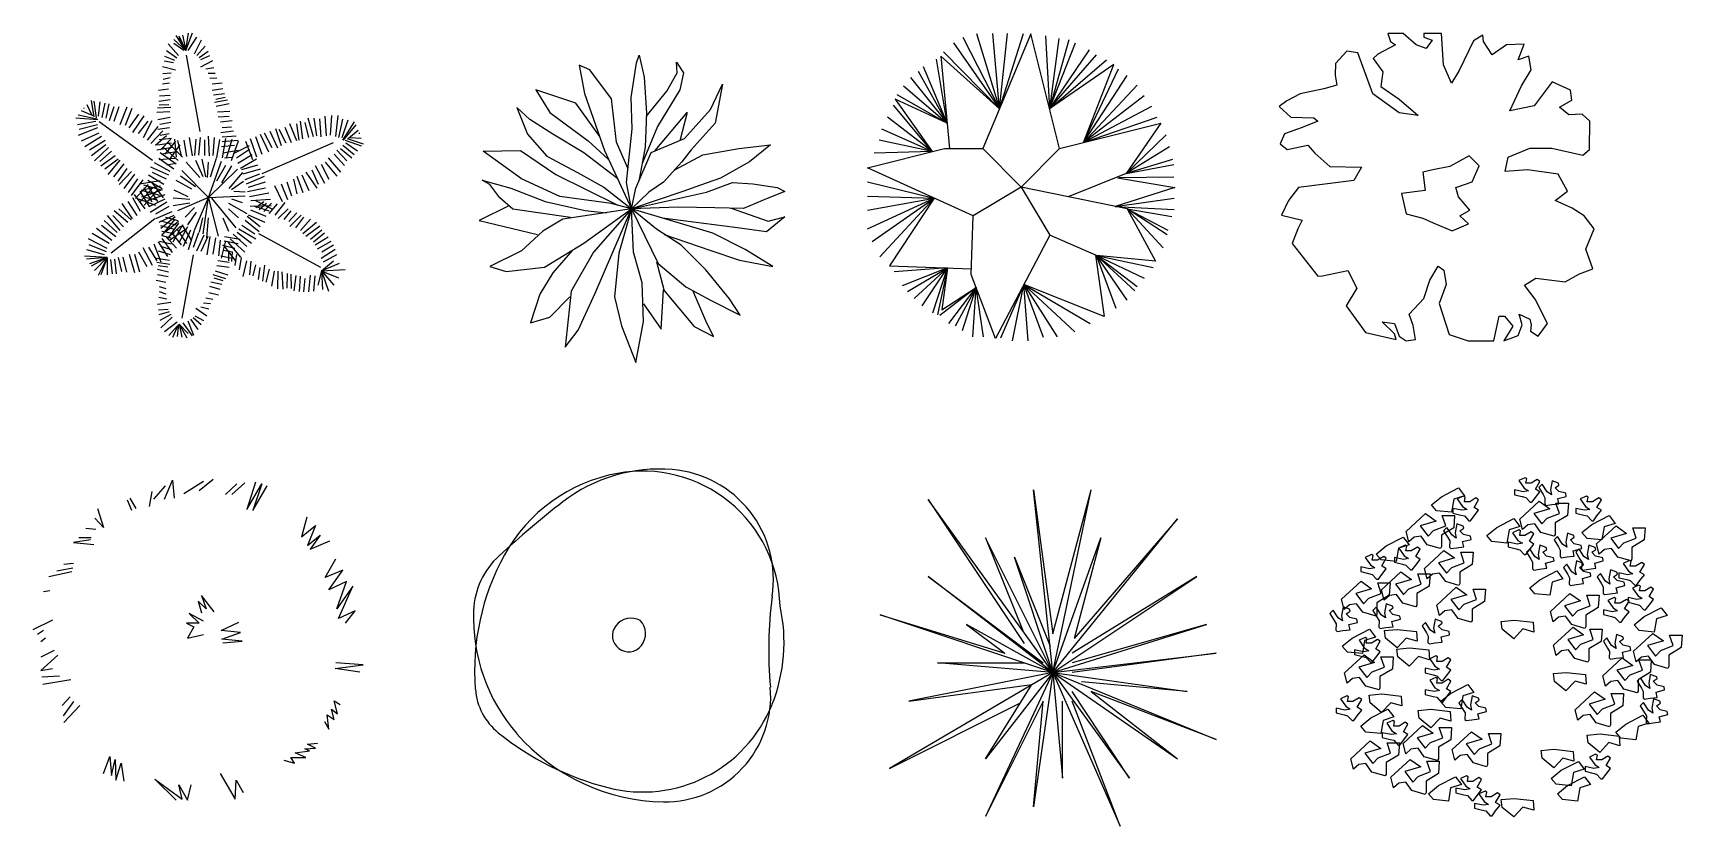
# Model space of a CAD drawing. Header units: metres. Extents: x -282 to 3977, y 160 to 949.
# Drawn here: x 1470.6 to 1535, y 176.6 to 207.6 of the extents above; entities that cross this region are included whole.
import ezdxf

# ---------------------------------------------------------------- set-up
doc = ezdxf.new("R2010")
doc.units = ezdxf.units.M
doc.layers.get('0').update_dxf_attribs({"color": 6})
doc.layers.add('Cadastre Land Parcels_SP_EXT', color=7, linetype='Continuous')
doc.styles.get("Standard").update_dxf_attribs({"font": 'ARIAL.TTF'})

# ---------------------------------------------------------------- blocks, each defined once
blk = doc.blocks.new('TREEH')
for p, q in [((-1.176, 5.542), (-1.574, 6.003)), ((-0.894, 5.749), (-1.362, 6.179)), ((-0.966, 5.741), (-1.357, 6.012)), ((-0.894, 5.749), (-1.268, 6.335)), ((-0.894, 5.749), (-1.172, 6.23)), ((-1.16, 6.319), (-0.894, 5.749)), ((-1.025, 6.347), (-0.894, 5.749)), ((-0.894, 5.749), (-0.624, 6.427)), ((-0.894, 5.749), (-0.792, 6.42)), ((-0.894, 5.749), (-0.671, 6.332)), ((-0.805, 5.741), (-0.46, 6.259)), ((-0.552, 5.618), (-0.276, 6.16)), ((-0.46, 5.544), (-0.138, 5.914)), ((-1.369, 5.266), (-1.739, 5.328)), ((-1.32, 5.355), (-1.713, 5.512)), ((-1.248, 5.449), (-1.649, 5.73)), ((-0.331, 2.575), (-0.869, 5.556)), ((-0.368, 5.47), (-0.023, 5.717)), ((-0.299, 5.396), (0.046, 5.544)), ((-0.299, 5.101), (0.161, 5.347)), ((-1.298, 4.979), (-1.804, 5.109)), ((-1.459, 4.864), (-1.784, 4.835)), ((-1.507, 4.674), (-1.775, 4.608)), ((-0.115, 5.027), (0.207, 5.076)), ((-0.023, 4.855), (0.253, 4.855)), ((0.046, 4.657), (0.322, 4.682)), ((-1.563, 4.229), (-1.955, 4.183)), ((-1.504, 3.99), (-1.924, 3.962)), ((-1.527, 4.466), (-1.801, 4.424)), ((0.138, 4.435), (0.529, 4.485)), ((0.138, 4.189), (0.552, 4.263)), ((0.184, 4.016), (0.621, 4.066)), ((0.276, 3.844), (0.644, 3.918)), ((-4.504, 3.186), (-4.959, 3.385)), ((-4.863, 3.494), (-4.883, 3.472)), ((-4.563, 3.236), (-4.742, 3.626)), ((-4.468, 3.154), (-4.577, 3.794)), ((-4.377, 3.114), (-4.472, 3.767)), ((-4.301, 3.18), (-4.233, 3.737)), ((-4.16, 3.125), (-4.038, 3.684)), ((-4.008, 3.101), (-3.886, 3.661)), ((-3.878, 3.014), (-3.691, 3.556)), ((-3.694, 2.982), (-3.495, 3.555)), ((-3.455, 2.848), (-3.181, 3.54)), ((-3.249, 2.827), (-2.985, 3.487)), ((-3.108, 2.719), (-2.726, 3.26)), ((-1.513, 3.353), (-2.028, 3.327)), ((-1.482, 3.513), (-1.996, 3.488)), ((-1.507, 3.811), (-1.943, 3.754)), ((-1.556, 3.621), (-1.931, 3.605)), ((0.23, 3.721), (0.736, 3.82)), ((0.299, 3.573), (0.805, 3.671)), ((0.345, 3.351), (0.828, 3.376)), ((-4.331, 3.037), (-5.186, 3.1)), ((-4.41, 2.967), (-5.128, 2.846)), ((-4.354, 3.057), (-5.099, 3.213)), ((-4.335, 2.72), (-5.097, 2.421)), ((-4.346, 2.844), (-5.053, 2.652)), ((-2.186, 1.453), (-4.28, 2.959)), ((-2.957, 2.539), (-2.52, 3.187)), ((-2.74, 2.498), (-2.358, 2.987)), ((-2.545, 2.341), (-2.206, 3.015)), ((-2.383, 2.244), (-1.968, 2.777)), ((-2.253, 2.105), (-1.795, 2.608)), ((-1.522, 2.717), (-1.981, 2.654)), ((-1.505, 3.127), (-1.979, 3.035)), ((-1.48, 2.93), (-1.91, 2.849)), ((0.368, 3.154), (0.805, 3.179)), ((0.46, 2.957), (0.92, 3.006)), ((0.483, 2.538), (0.966, 2.612)), ((0.529, 2.735), (0.897, 2.76)), ((2.392, 2.587), (2.691, 1.947)), ((2.852, 2.021), (2.622, 2.686)), ((3.035, 2.119), (2.759, 2.661)), ((3.242, 2.144), (2.99, 2.735)), ((3.45, 2.217), (3.174, 2.883)), ((3.427, 2.883), (3.518, 2.242)), ((3.679, 2.292), (3.588, 2.981)), ((3.91, 2.341), (3.772, 2.932)), ((4.094, 2.366), (3.886, 3.105)), ((4.232, 2.415), (4.116, 3.105)), ((4.393, 2.366), (4.347, 3.08)), ((4.599, 2.415), (4.554, 3.179)), ((4.76, 2.44), (4.806, 3.203)), ((4.967, 2.39), (5.06, 3.203)), ((5.082, 2.341), (5.243, 3.056)), ((5.221, 2.341), (5.45, 3.031)), ((5.245, 2.237), (5.702, 2.964)), ((5.274, 2.248), (5.761, 2.834)), ((5.458, 2.321), (5.847, 2.629)), ((-4.282, 2.513), (-4.979, 2.197)), ((-4.185, 2.383), (-4.839, 1.985)), ((-4.045, 2.223), (-4.654, 1.848)), ((-4.013, 2.058), (-4.569, 1.633)), ((-3.905, 1.959), (-4.461, 1.43)), ((-2.08, 2.041), (-1.644, 2.428)), ((-1.406, 1.958), (-2.021, 1.857)), ((-1.447, 2.126), (-1.995, 2.041)), ((-1.444, 2.304), (-1.931, 2.26)), ((-1.536, 2.484), (-1.899, 2.42)), ((-1.874, 1.864), (-1.481, 2.28)), ((-1.192, 1.447), (-1.759, 1.96)), ((-1.702, 1.695), (-1.275, 2.207)), ((-1.024, 1.577), (-1.6, 2.158)), ((-1.518, 1.506), (-1.113, 2.058)), ((-1.256, 1.578), (-1.326, 2.278)), ((-1.054, 1.631), (-1.197, 2.223)), ((-0.847, 1.608), (-0.956, 2.241)), ((-0.628, 1.631), (-0.743, 2.343)), ((-0.497, 2.284), (-0.556, 1.639)), ((-0.388, 1.65), (-0.318, 2.343)), ((-0.153, 1.645), (-0.15, 2.252)), ((0.032, 1.626), (0.001, 2.393)), ((0.178, 1.642), (0.225, 2.34)), ((0.323, 1.557), (0.444, 2.263)), ((0.506, 1.996), (1.012, 2.045)), ((0.529, 2.366), (1.081, 2.415)), ((0.529, 2.193), (1.15, 2.242)), ((0.536, 1.557), (0.668, 2.311)), ((0.698, 1.544), (0.919, 2.277)), ((0.888, 1.448), (1.166, 2.218)), ((0.971, 1.715), (1.598, 2.034)), ((1.725, 1.478), (1.449, 2.193)), ((1.886, 1.577), (1.633, 2.292)), ((2.093, 1.676), (1.84, 2.366)), ((2.346, 1.774), (2.024, 2.464)), ((2.093, 0.94), (4.876, 2.157)), ((2.484, 1.947), (2.185, 2.513)), ((5.243, 2.045), (5.68, 1.676)), ((5.335, 2.242), (5.956, 2.021)), ((5.358, 2.144), (5.818, 1.823)), ((5.413, 2.303), (6.03, 2.1)), ((5.53, 2.349), (5.959, 2.325)), ((5.899, 2.494), (5.888, 2.522)), ((-3.797, 1.808), (-4.255, 1.409)), ((-3.646, 1.628), (-4.212, 1.223)), ((-4.05, 1.127), (-3.527, 1.508)), ((-3.473, 1.459), (-3.932, 0.904)), ((-3.31, 1.311), (-3.714, 0.81)), ((-1.504, 1.019), (-2.114, 1.361)), ((-1.365, 1.113), (-1.95, 1.525)), ((-1.323, 1.522), (-1.926, 1.475)), ((-1.273, 1.306), (-1.898, 1.748)), ((-1.336, 1.772), (-1.84, 1.699)), ((-1.342, 1.314), (-1.639, 1.267)), ((-0.345, 0.788), (-0.874, 1.38)), ((-0.207, 0.813), (-0.506, 1.454)), ((-0.115, 0.813), (-0.253, 1.503)), ((-0.046, 0.788), (0, 1.38)), ((0, 0), (0.5, 1.416)), ((0.069, 0.815), (0.309, 1.545)), ((0.552, 1.75), (1.15, 1.848)), ((0.621, 1.552), (0.92, 1.577)), ((1.094, 1.546), (1.593, 1.894)), ((1.147, 1.345), (1.697, 1.676)), ((1.248, 1.149), (1.869, 1.514)), ((4.393, 1.306), (4.691, 0.715)), ((4.554, 1.38), (5.013, 0.838)), ((4.669, 1.552), (5.152, 0.986)), ((4.899, 1.7), (5.313, 1.257)), ((5.013, 1.848), (5.404, 1.429)), ((5.152, 1.922), (5.589, 1.552)), ((-3.192, 1.139), (-3.542, 0.642)), ((-3.019, 1.023), (-3.499, 0.508)), ((-3.304, 0.351), (-2.878, 0.916)), ((-2.781, 0.733), (-3.142, 0.203)), ((-2.564, 0.691), (-3.023, 0.084)), ((-1.894, 0.657), (-2.7, 0.519)), ((-2.373, 0.684), (-1.816, 0.355)), ((-1.753, 0.511), (-2.349, 0.871)), ((-1.552, 0.88), (-2.258, 1.181)), ((-1.647, 0.721), (-2.195, 0.984)), ((-0.652, 0.329), (-1.262, 0.671)), ((-0.513, 0.423), (-1.099, 0.835)), ((0, 0), (-1.047, 1.058)), ((0, 0), (1.128, 1.114)), ((0.317, 0.649), (0.677, 1.267)), ((0.517, 0.574), (0.904, 1.234)), ((0.808, 0.349), (1.338, 0.973)), ((1.904, 1.264), (1.282, 1.085)), ((1.353, 0.932), (2.024, 1.118)), ((1.433, 0.711), (2, 0.929)), ((1.483, 0.532), (2.187, 0.839)), ((3.312, 0.715), (3.45, 0.148)), ((3.45, 0.838), (3.679, 0.197)), ((3.634, 0.887), (3.91, 0.271)), ((3.795, 0.986), (4.232, 0.37)), ((4.025, 1.084), (4.277, 0.517)), ((4.162, 1.257), (4.53, 0.567)), ((-2.476, -0.442), (-2.9, 0.119)), ((-2.359, 0.514), (-2.85, -0.032)), ((-2.69, 0.255), (-2.324, -0.35)), ((-2.175, 0.377), (-2.687, -0.181)), ((-1.884, 0.445), (-2.63, 0.275)), ((-2.022, -0.099), (-2.618, 0.025)), ((-1.815, 0.297), (-2.536, 0.039)), ((-1.839, 0.286), (-2.531, 0.487)), ((-1.912, 0.078), (-2.531, 0.251)), ((-2.012, 0.281), (-2.514, -0.297)), ((-2.209, -0.178), (-2.513, 0.386)), ((-1.989, -0.159), (-2.383, 0.492)), ((-1.71, 0.112), (-2.383, -0.132)), ((-1.766, -0.004), (-2.199, 0.59)), ((-0.796, 0.031), (-1.344, 0.294)), ((0, 0), (1.426, 0.074)), ((0.897, 0.321), (1.357, 0.641)), ((0.989, 0.247), (1.426, 0.222)), ((1.524, 0.236), (2.225, 0.38)), ((1.551, 0.402), (2.218, 0.611)), ((1.601, 0.038), (2.352, 0.188)), ((2.576, 0.468), (2.875, -0.148)), ((2.829, 0.542), (3.081, -0.074)), ((3.059, 0.616), (3.242, 0.074)), ((-3.162, -0.979), (-3.684, -0.518)), ((-3.512, -0.439), (-3.031, -0.873)), ((-2.972, -0.829), (-3.371, -0.229)), ((-2.796, -0.698), (-3.146, -0.159)), ((-2.66, -0.54), (-2.956, -0.009)), ((-2.06, -0.304), (-2.723, -0.067)), ((-1.712, -0.056), (-2.342, -0.359)), ((-1.626, -0.175), (-2.278, -0.58)), ((-1.551, -0.345), (-2.08, -0.642)), ((-1.439, -0.552), (-2.076, -0.833)), ((-0.736, -0.074), (-1.38, -0.024)), ((-0.736, -0.222), (-1.38, -0.32)), ((0, 0), (-1.219, -0.517)), ((-0.552, -0.394), (-0.92, -0.764)), ((-0.483, -0.567), (-0.828, -1.059)), ((-0.557, -1.273), (0, 0)), ((-0.21, -1.416), (0, 0)), ((0, -0.024), (0.368, -1.503)), ((0.115, -0.024), (1.058, -1.183)), ((0.782, -0.222), (1.495, -0.616)), ((0.782, -0.443), (1.173, -0.788)), ((0.897, -0.049), (1.311, -0.197)), ((1.627, -0.33), (2.445, -0.31)), ((1.64, -0.478), (2.231, -0.73)), ((1.648, -0.118), (2.411, -0.059)), ((1.772, -0.317), (2.347, -0.518)), ((1.837, -0.119), (2.463, -0.44)), ((1.84, -0.394), (2.162, -0.148)), ((1.978, -0.468), (2.254, -0.222)), ((2.162, -0.542), (2.461, -0.222)), ((2.369, -0.616), (2.691, -0.247)), ((2.598, -0.69), (2.99, -0.197)), ((2.714, -0.813), (3.105, -0.443)), ((2.944, -0.862), (3.22, -0.517)), ((3.128, -0.937), (3.45, -0.592)), ((-3.777, -1.674), (-4.385, -1.211)), ((-3.62, -1.53), (-4.188, -1.094)), ((-3.572, -1.369), (-4.08, -0.889)), ((-3.454, -1.282), (-3.952, -0.698)), ((-2.096, -0.824), (-3.801, -2.17)), ((-3.331, -1.143), (-3.745, -0.699)), ((-1.937, -0.96), (-1.347, -0.693)), ((-1.274, -1.08), (-1.874, -0.915)), ((-1.332, -1.242), (-1.868, -1.101)), ((-1.304, -0.752), (-1.866, -1.203)), ((-1.318, -0.849), (-1.835, -1.483)), ((-1.185, -0.902), (-1.678, -0.777)), ((-1.176, -0.93), (-1.672, -1.338)), ((-1.171, -1.003), (-1.622, -1.62)), ((-1.094, -1.122), (-1.538, -1.539)), ((-0.948, -1.271), (-1.522, -1.678)), ((-1.022, -1.069), (-1.396, -1.736)), ((-1.235, -1.247), (-0.864, -1.8)), ((-0.821, -1.139), (-1.169, -1.765)), ((-1.033, -1.078), (-0.688, -1.669)), ((-0.712, -1.268), (-0.989, -1.91)), ((-0.358, -1.347), (-0.23, -0.788)), ((-0.066, -1.573), (0, -0.788)), ((0.552, -0.788), (0.782, -1.306)), ((1.178, -1.226), (1.839, -1.617)), ((1.294, -1.081), (1.802, -1.413)), ((1.426, -0.886), (1.969, -1.322)), ((2.018, -1.139), (1.509, -0.74)), ((1.541, -0.674), (2.2, -0.965)), ((3.174, -1.133), (3.611, -0.69)), ((3.403, -1.183), (3.725, -0.764)), ((3.588, -1.281), (3.979, -0.838)), ((3.679, -1.404), (4.208, -0.961)), ((3.795, -1.503), (4.347, -1.109)), ((3.979, -1.626), (4.416, -1.257)), ((-3.961, -1.994), (-4.688, -1.617)), ((-3.984, -2.117), (-4.667, -1.852)), ((-3.887, -1.794), (-4.546, -1.407)), ((-2.141, -1.802), (-1.873, -2.508)), ((-1.97, -1.723), (-1.612, -2.296)), ((-1.468, -1.822), (-1.918, -1.712)), ((-1.449, -2.038), (-1.868, -1.913)), ((-1.348, -1.42), (-1.827, -1.326)), ((-1.826, -1.598), (-1.422, -2.145)), ((-1.458, -1.59), (-1.812, -1.488)), ((-1.647, -1.552), (-1.254, -1.982)), ((-1.424, -1.397), (-1.077, -1.851)), ((-0.57, -1.301), (-0.795, -2.035)), ((-0.401, -1.38), (-0.606, -1.952)), ((-0.181, -1.463), (-0.477, -2.093)), ((-0.289, -2.097), (-0.019, -1.509)), ((0.052, -1.525), (-0.076, -2.234)), ((0.266, -1.575), (0.159, -2.209)), ((0.454, -1.666), (0.392, -2.272)), ((0.661, -1.683), (0.495, -2.367)), ((0.544, -1.854), (1.017, -1.979)), ((0.563, -1.848), (1.059, -2.499)), ((0.608, -1.688), (1.152, -1.794)), ((0.626, -1.516), (1.238, -1.63)), ((0.747, -1.741), (1.242, -2.324)), ((0.846, -1.611), (1.408, -2.132)), ((0.962, -1.433), (1.489, -1.917)), ((1.112, -1.357), (1.672, -1.776)), ((1.944, -1.401), (4.367, -2.715)), ((4.094, -1.725), (4.53, -1.38)), ((4.162, -1.848), (4.669, -1.528)), ((4.255, -1.996), (4.784, -1.7)), ((4.416, -2.119), (4.875, -1.848)), ((-3.969, -2.336), (-4.846, -2.284)), ((-3.969, -2.336), (-4.772, -2.405)), ((-4.061, -2.231), (-4.762, -2.038)), ((-3.969, -2.336), (-4.65, -2.591)), ((-3.969, -2.336), (-4.584, -2.685)), ((-3.969, -2.336), (-4.459, -2.853)), ((-3.969, -2.336), (-4.312, -3.037)), ((-3.969, -2.336), (-4.205, -3.021)), ((-3.969, -2.336), (-3.964, -3.016)), ((-3.828, -2.415), (-3.765, -2.984)), ((-3.675, -2.407), (-3.611, -2.976)), ((-3.536, -2.334), (-3.406, -2.892)), ((-3.35, -2.321), (-3.212, -2.912)), ((-3.099, -2.212), (-2.897, -2.929)), ((-2.891, -2.213), (-2.697, -2.896)), ((-2.74, -2.12), (-2.416, -2.697)), ((-2.571, -1.956), (-2.203, -2.646)), ((-2.351, -1.938), (-2.021, -2.464)), ((-1.526, -2.456), (-2.035, -2.377)), ((-1.511, -2.618), (-2.021, -2.539)), ((-1.494, -2.232), (-1.956, -2.091)), ((-0.6, -2.234), (-1.048, -4.703)), ((0.365, -2.455), (0.797, -2.525)), ((0.477, -2.269), (0.93, -2.366)), ((0.569, -2.055), (0.933, -2.118)), ((0.771, -2.061), (0.779, -2.467)), ((0.915, -2.123), (0.895, -2.492)), ((1.087, -2.221), (1.024, -2.654)), ((1.274, -2.336), (1.187, -2.818)), ((1.475, -2.469), (1.334, -3.083)), ((1.644, -2.482), (1.599, -3.019)), ((4.393, -2.366), (4.945, -2.021)), ((4.408, -2.855), (4.875, -2.464)), ((4.408, -2.855), (5.106, -2.562)), ((4.484, -2.513), (5.013, -2.217)), ((-1.584, -3.09), (-1.999, -3.019)), ((-1.568, -2.912), (-1.996, -2.81)), ((-1.597, -2.718), (-1.968, -2.663)), ((0.169, -3.004), (0.662, -3.155)), ((0.202, -3.131), (0.56, -3.244)), ((0.253, -2.864), (0.746, -3.015)), ((0.322, -2.649), (0.799, -2.723)), ((1.826, -2.631), (1.728, -3.062)), ((1.999, -2.729), (1.93, -3.196)), ((2.181, -2.642), (2.107, -3.26)), ((2.363, -2.791), (2.237, -3.303)), ((2.555, -2.873), (2.452, -3.455)), ((2.708, -2.868), (2.692, -3.558)), ((2.857, -2.896), (2.894, -3.573)), ((3.069, -2.963), (3.053, -3.535)), ((3.217, -2.991), (3.22, -3.548)), ((3.405, -3.042), (3.331, -3.637)), ((3.578, -3.063), (3.536, -3.668)), ((3.758, -3.156), (3.709, -3.687)), ((3.971, -3.03), (3.895, -3.676)), ((4.144, -3.05), (4.102, -3.655)), ((4.408, -2.855), (4.266, -3.425)), ((4.4, -2.864), (5.075, -3.137)), ((4.408, -2.855), (5.336, -2.814)), ((4.408, -2.855), (4.894, -3.421)), ((4.408, -2.855), (4.684, -3.661)), ((4.408, -2.855), (4.453, -3.591)), ((-1.667, -3.322), (-2.052, -3.235)), ((-1.656, -3.562), (-1.924, -3.491)), ((-1.658, -3.771), (-1.918, -3.677)), ((0.003, -3.705), (0.386, -3.795)), ((0.028, -3.46), (0.433, -3.577)), ((0.092, -3.293), (0.522, -3.388)), ((-1.482, -4.096), (-1.999, -4.171)), ((-1.583, -4.374), (-1.958, -4.396)), ((-1.543, -4.467), (-1.951, -4.582)), ((-1.63, -3.964), (-1.95, -3.901)), ((-0.502, -4.321), (-0.07, -4.614)), ((-0.311, -4.267), (0.004, -4.35)), ((-0.201, -4.105), (0.073, -4.134)), ((-0.112, -3.916), (0.16, -3.97)), ((-1.482, -4.568), (-1.91, -4.806)), ((-1.42, -4.668), (-1.864, -5.085)), ((-1.224, -4.87), (-1.724, -5.24)), ((-1.225, -5.019), (-1.551, -5.38)), ((-1.393, -5.451), (-1.182, -4.953)), ((-1.182, -4.953), (-1.232, -5.426)), ((-1.146, -4.94), (-0.797, -5.312)), ((-1.146, -4.94), (-0.849, -5.472)), ((-1.146, -4.94), (-1.045, -5.455)), ((-1.006, -4.889), (-0.649, -5.405)), ((-0.807, -4.809), (-0.59, -5.377)), ((-0.708, -4.746), (-0.427, -5.146)), ((-0.609, -4.682), (-0.292, -4.963)), ((-0.533, -4.615), (-0.205, -4.798))]:
    blk.add_line(p, q)
at = {"flags": 1}
blk.add_attdef('Z', (0, 0), '', height=0.2, dxfattribs=at)
blk = doc.blocks.new('TREEI')
for p, q in [((0.22, 5.677), (0.335, 5.973)), ((0.335, 5.973), (0.519, 5.111)), ((-1.597, 5.406), (-2.01, 5.578)), ((-2.01, 5.578), (-1.804, 4.47)), ((-0.746, 4.273), (-1.597, 5.406)), ((0.013, 4.322), (0.22, 5.677)), ((1.416, 4.568), (1.807, 5.283)), ((1.807, 5.283), (1.784, 5.702)), ((1.784, 5.702), (2.06, 5.283)), ((2.06, 5.283), (1.922, 4.618)), ((-2.149, 4.1), (-3.712, 4.618)), ((-3.712, 4.618), (-3.161, 3.731)), ((0.519, 5.111), (0.611, 3.706)), ((0.607, 3.584), (1.416, 4.568)), ((1.922, 4.618), (1.048, 3.188)), ((3.118, 3.854), (3.578, 4.839)), ((3.578, 4.839), (3.302, 3.312)), ((-3.942, 3.459), (-4.448, 3.928)), ((-4.448, 3.928), (-4.034, 2.893)), ((-1.212, 2.792), (-2.149, 4.1)), ((-1.804, 4.47), (-1.022, 2.252)), ((-0.562, 2.573), (-0.746, 4.273)), ((0.059, 3.09), (0.013, 4.322)), ((-3.045, 2.893), (-3.942, 3.459)), ((-3.161, 3.731), (-1.666, 2.622)), ((0.611, 3.706), (0.565, 2.375)), ((0.956, 2.252), (2.198, 3.731)), ((2.198, 3.731), (1.922, 2.622)), ((2.106, 2.72), (3.118, 3.854)), ((3.302, 3.312), (2.359, 2.277)), ((-4.034, 2.893), (-3.276, 2.03)), ((-1.827, 2.154), (-3.045, 2.893)), ((-1.666, 2.622), (-0.884, 1.907)), ((-0.17, 0.995), (0.059, 3.09)), ((1.048, 3.188), (0.441, 1.744)), ((0.795, 2.178), (2.106, 2.72)), ((-5.759, 2.228), (-4.31, 2.252)), ((-4.264, 1.144), (-5.759, 2.228)), ((-4.31, 2.252), (-2.93, 1.316)), ((-3.276, 2.03), (-2.08, 1.39)), ((-0.506, 1.139), (-1.827, 2.154)), ((-1.022, 2.252), (0.034, -0.027)), ((-0.108, 1.562), (-0.562, 2.573)), ((0.197, 0.774), (0.795, 2.178)), ((0.565, 2.375), (0.315, 1.049)), ((1.693, 1.479), (2.819, 2.079)), ((2.359, 2.277), (1.991, 1.809)), ((2.819, 2.079), (4.222, 2.326)), ((4.222, 2.326), (5.464, 2.474)), ((5.464, 2.474), (4.636, 1.809)), ((-2.93, 1.316), (-0.506, 0.114)), ((-2.08, 1.39), (-1.045, 0.823)), ((1.991, 1.809), (1.278, 1.02)), ((4.636, 1.809), (3.509, 1.168)), ((-5.506, 0.921), (-5.805, 1.094)), ((-5.805, 1.094), (-4.678, 0.774)), ((-5.115, 0.404), (-5.506, 0.921)), ((-4.678, 0.774), (-3.344, 0.256)), ((-2.769, 0.454), (-4.264, 1.144)), ((-1.045, 0.823), (0.034, -0.027)), ((0.034, -0.027), (-0.17, 0.995)), ((0.034, -0.027), (0.197, 0.774)), ((2.037, 0.65), (0.034, -0.027)), ((1.278, 1.02), (0.703, 0.626)), ((2.727, 0.897), (2.037, 0.65)), ((3.509, 1.168), (2.727, 0.897)), ((2.957, 0.626), (3.969, 0.995)), ((3.969, 0.995), (4.774, 0.946)), ((4.774, 0.946), (5.717, 0.799)), ((6.016, 0.65), (5.395, 0.404)), ((5.717, 0.799), (6.016, 0.65)), ((-4.762, 0.094), (-5.92, -0.483)), ((-4.609, -0.04), (-5.115, 0.404)), ((-3.344, 0.256), (-1.78, -0.089)), ((-0.768, 0.182), (-2.769, 0.454)), ((0.034, -0.027), (-0.768, 0.182)), ((0.703, 0.626), (0.034, -0.027)), ((0.034, -0.027), (2.957, 0.626)), ((1.853, 0.035), (0.034, -0.027)), ((3.279, 0.01), (1.853, 0.035)), ((4.406, -0.015), (3.279, 0.01)), ((5.395, 0.404), (4.406, -0.015)), ((-5.92, -0.483), (-3.643, -1.025)), ((-2.356, -0.36), (-4.609, -0.04)), ((-2.654, -0.434), (-3.437, -0.902)), ((-1.344, -0.236), (-2.654, -0.434)), ((-1.827, -1.37), (0.034, -0.027)), ((-1.78, -0.089), (-0.947, -0.183)), ((0.034, -0.027), (-1.458, -1.715)), ((-1.39, -3.317), (0.034, -0.027)), ((0.034, -0.027), (-1.344, -0.236)), ((0.034, -0.027), (-0.47, -1.764)), ((0.105, -1.715), (0.034, -0.027)), ((0.034, -0.027), (1.071, -2.159)), ((1.002, -0.828), (0.034, -0.027)), ((3.21, -0.976), (0.034, -0.027)), ((4.061, -0.754), (1.242, -0.388)), ((3.924, -0.004), (5.372, -0.508)), ((6.016, -0.335), (5.303, -0.926)), ((5.372, -0.508), (6.016, -0.335)), ((-3.437, -0.902), (-4.264, -1.665)), ((1.968, -1.444), (1.002, -0.828)), ((1.311, -1.025), (3.095, -1.641)), ((4.475, -1.616), (3.21, -0.976)), ((5.303, -0.926), (4.061, -0.754)), ((-4.264, -1.665), (-5.506, -2.282)), ((-3.367, -2.306), (-1.827, -1.37)), ((-2.277, -1.644), (-3.045, -2.528)), ((-1.458, -1.715), (-2.332, -3.243)), ((-0.47, -1.764), (-0.631, -3.464)), ((0.45, -2.923), (0.105, -1.715)), ((2.934, -2.405), (1.968, -1.444)), ((3.095, -1.641), (4.245, -2.035)), ((5.556, -2.282), (4.475, -1.616)), ((-5.506, -2.282), (-4.862, -2.479)), ((-4.862, -2.479), (-3.367, -2.306)), ((-3.045, -2.528), (-3.551, -3.366)), ((1.301, -3.194), (1.025, -2.109)), ((1.071, -2.159), (2.152, -3.07)), ((3.854, -3.539), (2.934, -2.405)), ((4.245, -2.035), (5.556, -2.282)), ((0.496, -4.425), (0.45, -2.923)), ((1.186, -4.721), (1.278, -3.194)), ((1.278, -3.194), (2.474, -4.623)), ((2.152, -3.07), (3.118, -3.588)), ((2.934, -4.401), (2.428, -3.218)), ((-3.551, -3.366), (-3.92, -4.475)), ((-3.161, -4.253), (-2.378, -3.464)), ((-2.332, -3.243), (-2.563, -5.436)), ((-2.056, -4.77), (-1.39, -3.317)), ((-0.631, -3.464), (-0.355, -4.598)), ((0.496, -3.735), (1.186, -4.721)), ((3.118, -3.588), (4.268, -4.179)), ((4.268, -4.179), (3.854, -3.539)), ((-3.92, -4.475), (-3.161, -4.253)), ((0.197, -6.027), (0.496, -4.425)), ((3.233, -5.017), (2.934, -4.401)), ((-2.563, -5.436), (-2.056, -4.77)), ((-0.355, -4.598), (0.197, -6.027)), ((2.474, -4.623), (3.233, -5.017))]:
    blk.add_line(p, q)
at = {"flags": 1}
blk.add_attdef('Z', (0, 0), '', height=0.2, dxfattribs=at)
blk = doc.blocks.new('TREEJ')
for p, q in [((-2.275, 5.852), (-0.849, 3.058)), ((-1.746, 6), (-0.849, 3.058)), ((0.374, 5.988), (-1.5, 1.5)), ((-0.849, 3.058), (-1.102, 6)), ((-0.849, 3.058), (0.094, 6)), ((-0.849, 3.058), (-0.527, 6)), ((1.5, 1.5), (0.374, 5.988)), ((0.945, 5.901), (1.109, 3.058)), ((1.474, 5.803), (1.109, 3.058)), ((-3.034, 5.285), (-0.849, 3.058)), ((-2.643, 5.63), (-0.849, 3.058)), ((1.865, 5.753), (1.109, 3.058)), ((1.109, 3.058), (2.118, 5.63)), ((1.109, 3.058), (2.67, 5.359)), ((1.109, 3.058), (2.946, 5.162)), ((-4.022, 4.521), (-2.895, 2.496)), ((-2.895, 2.496), (-3.815, 4.694)), ((-2.895, 2.496), (-3.31, 4.989)), ((-0.849, 3.058), (-3.135, 5.116)), ((-3.135, 5.116), (-2.804, 1.5)), ((1.109, 3.058), (3.337, 4.965)), ((3.615, 4.789), (1.109, 3.058)), ((2.44, 1.736), (3.615, 4.789)), ((2.44, 1.736), (3.797, 4.62)), ((-4.598, 3.954), (-2.895, 2.496)), ((-4.322, 4.275), (-2.895, 2.496)), ((2.44, 1.736), (4.142, 4.349)), ((4.533, 3.979), (2.44, 1.736)), ((-2.895, 2.496), (-4.926, 3.425)), ((-4.926, 3.425), (-3.474, 1.381)), ((-4.85, 3.61), (-2.895, 2.496)), ((4.809, 3.56), (2.44, 1.736)), ((-3.474, 1.381), (-5.218, 2.723)), ((-3.474, 1.381), (-4.988, 3.19)), ((5.085, 3.141), (2.44, 1.736)), ((2.44, 1.736), (5.315, 2.723)), ((-3.474, 1.381), (-5.448, 2.254)), ((1.5, 1.5), (5.458, 2.492)), ((5.458, 2.492), (4.096, 0.53)), ((5.66, 2.033), (4.096, 0.53)), ((-6, 0.75), (-3, 1.5)), ((-3.474, 1.381), (-5.747, 1.318)), ((-3.474, 1.381), (-5.54, 1.835)), ((-3, 1.5), (-1.5, 1.5)), ((-1.5, 1.5), (0, 0)), ((0, 0), (1.5, 1.5)), ((5.798, 1.565), (4.096, 0.53)), ((-1.875, -1.125), (-6, 0.75)), ((5.913, 1.071), (4.096, 0.53)), ((4.096, 0.53), (5.959, 0.875)), ((-6, 0.209), (-3.392, -0.435)), ((0, 0), (-1.875, -1.125)), ((0, 0), (1.125, -1.875)), ((4.096, 0.53), (1.837, -0.382)), ((3.76, 0.362), (6, -0.013)), ((5.959, 0.381), (3.82, 0.357)), ((-6, -0.358), (-3.392, -0.435)), ((-6, -0.899), (-3.392, -0.435)), ((-6, -1.639), (-3.392, -0.435)), ((-5.816, -2.132), (-3.392, -0.435)), ((-5.517, -2.723), (-3.392, -0.435)), ((-3.392, -0.435), (-5.148, -3.081)), ((4.142, -0.85), (0.006, -0.01)), ((6, -0.013), (3.676, -0.756)), ((3.676, -0.756), (5.982, -0.431)), ((-1.953, -3.413), (-1.875, -1.125)), ((3.676, -0.756), (5.982, -0.875)), ((4.142, -0.85), (5.253, -2.9)), ((4.142, -0.85), (5.89, -1.146)), ((4.142, -0.85), (5.729, -1.688)), ((5.705, -1.861), (4.142, -0.85)), ((5.544, -2.378), (4.142, -0.85)), ((1.125, -1.875), (-1.003, -5.915)), ((2.946, -2.674), (1.125, -1.875)), ((-5.148, -3.081), (-1.945, -3.193)), ((-2.872, -3.161), (-4.965, -3.314)), ((-2.872, -3.161), (-4.643, -3.857)), ((-4.437, -4.078), (-2.872, -3.161)), ((-4.183, -4.349), (-2.872, -3.161)), ((-3.861, -4.645), (-2.872, -3.161)), ((-3.447, -4.916), (-2.872, -3.161)), ((-2.872, -3.161), (-3.263, -4.99)), ((-2.872, -3.161), (-3.102, -4.793)), ((2.906, -2.656), (3.237, -5.052)), ((5.253, -2.9), (2.946, -2.674)), ((2.946, -2.674), (5.154, -3.142)), ((3.705, -4.743), (2.946, -2.674)), ((2.946, -2.674), (4.809, -3.561)), ((4.142, -4.423), (2.946, -2.674)), ((2.946, -2.674), (4.533, -3.881)), ((4.441, -4.053), (2.946, -2.674)), ((-1.003, -5.915), (-1.953, -3.413)), ((0.104, -3.813), (-0.803, -5.902)), ((-0.343, -6), (0.104, -3.813)), ((3.237, -5.052), (0.104, -3.813)), ((0.104, -3.813), (2.693, -5.335)), ((0.278, -6), (0.104, -3.813)), ((0.104, -3.813), (2.095, -5.656)), ((0.876, -5.877), (0.104, -3.813)), ((0.104, -3.813), (1.405, -5.852)), ((-1.76, -3.921), (-3.171, -5.015)), ((-3.102, -4.793), (-1.76, -3.921)), ((-2.827, -5.335), (-1.76, -3.921)), ((-1.76, -3.921), (-2.573, -5.433)), ((-2.297, -5.606), (-1.76, -3.921)), ((-1.884, -5.852), (-1.76, -3.921)), ((-1.47, -5.852), (-1.76, -3.921))]:
    blk.add_line(p, q)
at = {"flags": 1}
blk.add_attdef('Z', (0, 0), '', height=0.2, dxfattribs=at)
blk = doc.blocks.new('TREEK')
for p, q in [((-1.148, 6), (-1.746, 6)), ((-1.746, 6), (-1.653, 5.679)), ((-0.642, 5.556), (-1.148, 6)), ((0.347, 6), (-0.343, 6)), ((-0.343, 6), (-0.343, 5.852)), ((-0.343, 5.852), (-0.021, 5.729)), ((0.416, 4.768), (0.347, 6)), ((1.957, 5.926), (1.589, 5.704)), ((1.98, 5.679), (1.957, 5.926)), ((-3.356, 5.31), (-3.793, 4.817)), ((-2.919, 5.236), (-3.356, 5.31)), ((-2.344, 3.634), (-2.919, 5.236)), ((-2.136, 5.187), (-2.321, 5.014)), ((-1.446, 5.556), (-2.136, 5.187)), ((-1.653, 5.679), (-1.446, 5.556)), ((-0.251, 5.408), (-0.642, 5.556)), ((-0.021, 5.729), (-0.251, 5.408)), ((1.589, 5.704), (1.037, 4.546)), ((2.325, 5.162), (1.98, 5.679)), ((2.877, 5.556), (2.325, 5.162)), ((3.567, 5.581), (2.877, 5.556)), ((3.337, 4.965), (3.567, 5.581)), ((-3.793, 4.817), (-3.815, 4.374)), ((-2.321, 5.014), (-1.953, 4.497)), ((0.738, 4.053), (0.416, 4.768)), ((1.037, 4.546), (0.738, 4.053)), ((3.751, 5.113), (3.337, 4.965)), ((3.475, 3.954), (3.843, 4.57)), ((3.843, 4.57), (3.751, 5.113)), ((-3.746, 3.979), (-4.252, 3.831)), ((-3.815, 4.374), (-3.746, 3.979)), ((-1.953, 4.497), (-2.022, 3.93)), ((-2.022, 3.93), (-1.309, 3.437)), ((3.015, 2.969), (3.475, 3.954)), ((4.671, 4.103), (3.958, 3.166)), ((5.384, 3.782), (4.671, 4.103)), ((-5.701, 3.363), (-6, 3.141)), ((-5.172, 3.634), (-5.701, 3.363)), ((-4.252, 3.831), (-5.172, 3.634)), ((-1.309, 2.895), (-2.344, 3.634)), ((-1.309, 3.437), (-0.573, 2.796)), ((4.947, 3.117), (5.43, 3.388)), ((5.43, 3.388), (5.384, 3.782)), ((-6, 3.141), (-5.54, 2.723)), ((-5.54, 2.723), (-4.643, 2.698)), ((-4.643, 2.698), (-4.483, 2.575)), ((-0.573, 2.796), (-1.309, 2.895)), ((3.958, 3.166), (3.015, 2.969)), ((5.315, 2.821), (4.947, 3.117)), ((5.844, 2.845), (5.315, 2.821)), ((6.143, 2.575), (5.844, 2.845)), ((-5.793, 2.082), (-5.954, 1.688)), ((-5.103, 2.328), (-5.793, 2.082)), ((-4.483, 2.575), (-5.103, 2.328)), ((6.12, 1.466), (6.143, 2.575)), ((-5.954, 1.688), (-5.678, 1.466)), ((-5.678, 1.466), (-4.873, 1.638)), ((-4.873, 1.638), (-4.598, 1.318)), ((-4.598, 1.318), (-4.022, 0.801)), ((2.946, 1.17), (3.797, 1.515)), ((3.797, 1.515), (4.648, 1.515)), ((4.648, 1.515), (5.866, 1.244)), ((5.866, 1.244), (6.12, 1.466)), ((-4.022, 0.801), (-2.78, 0.776)), ((-2.78, 0.776), (-3.08, 0.258)), ((0.002, 0.677), (-0.389, 0.579)), ((0.669, 0.801), (0.002, 0.677)), ((1.428, 1.22), (0.669, 0.801)), ((1.819, 0.825), (1.428, 1.22)), ((1.543, 0.209), (1.819, 0.825)), ((2.831, 0.603), (2.946, 1.17)), ((3.705, 0.677), (2.831, 0.603)), ((4.901, 0.505), (3.705, 0.677)), ((-3.08, 0.258), (-5.242, -0.013)), ((-0.389, 0.579), (-0.297, -0.136)), ((0.899, -0.013), (1.543, 0.209)), ((5.269, -0.16), (4.901, 0.505)), ((-5.632, -0.53), (-5.908, -1.097)), ((-5.242, -0.013), (-5.632, -0.53)), ((-0.297, -0.136), (-1.217, -0.259)), ((-1.217, -0.259), (-1.033, -1.048)), ((1.014, -0.382), (0.899, -0.013)), ((1.451, -0.899), (1.014, -0.382)), ((4.786, -0.53), (5.269, -0.16)), ((5.453, -0.826), (4.786, -0.53)), ((-5.908, -1.097), (-5.103, -1.294)), ((-1.033, -1.048), (-0.389, -1.22)), ((-0.389, -1.22), (0.025, -1.393)), ((1.06, -1.121), (1.451, -0.899)), ((1.405, -1.442), (1.06, -1.121)), ((5.913, -1.121), (5.453, -0.826)), ((6.303, -1.639), (5.913, -1.121)), ((-5.264, -1.639), (-5.494, -2.206)), ((-5.103, -1.294), (-5.264, -1.639)), ((0.025, -1.393), (0.761, -1.713)), ((0.761, -1.713), (1.405, -1.442)), ((5.982, -2.428), (6.303, -1.639)), ((-5.494, -2.206), (-4.483, -3.487)), ((6.258, -3.191), (5.982, -2.428)), ((-0.113, -3.635), (0.209, -3.093)), ((0.209, -3.093), (0.439, -3.241)), ((5.729, -3.388), (6.258, -3.191)), ((-4.483, -3.487), (-4.298, -3.462)), ((-4.298, -3.462), (-3.31, -3.265)), ((-3.31, -3.265), (-2.965, -3.955)), ((-0.343, -4.349), (-0.113, -3.635)), ((0.531, -3.807), (0.255, -4.547)), ((0.439, -3.241), (0.531, -3.807)), ((3.59, -3.832), (4.027, -3.561)), ((4.004, -4.374), (3.59, -3.832)), ((4.027, -3.561), (4.648, -3.635)), ((4.648, -3.635), (5.177, -3.708)), ((5.177, -3.708), (5.729, -3.388)), ((-2.965, -3.955), (-3.378, -4.645)), ((-0.918, -4.966), (-0.343, -4.349)), ((4.487, -5.335), (4.004, -4.374)), ((-3.378, -4.645), (-2.619, -5.68)), ((-0.757, -5.409), (-0.918, -4.966)), ((0.255, -4.547), (0.646, -5.754)), ((2.394, -6), (2.601, -5.039)), ((2.601, -5.039), (2.808, -5.039)), ((2.808, -5.039), (3.13, -5.433)), ((3.498, -5.384), (3.383, -4.966)), ((3.383, -4.966), (3.797, -5.162)), ((-2.619, -5.68), (-1.424, -5.951)), ((-1.492, -5.729), (-1.975, -5.261)), ((-1.975, -5.261), (-1.492, -5.335)), ((-1.492, -5.335), (-1.309, -5.828)), ((-1.424, -5.951), (-1.492, -5.729)), ((-0.665, -5.951), (-0.757, -5.409)), ((0.646, -5.754), (1.382, -6)), ((3.13, -5.433), (2.785, -6)), ((3.337, -5.803), (3.498, -5.384)), ((3.797, -5.162), (3.843, -5.384)), ((3.843, -5.384), (3.82, -5.631)), ((3.82, -5.631), (4.119, -5.828)), ((4.119, -5.828), (4.487, -5.335)), ((-1.309, -5.828), (-1.033, -6)), ((-1.033, -6), (-0.665, -5.951)), ((1.382, -6), (2.394, -6)), ((2.785, -6), (3.337, -5.803))]:
    blk.add_line(p, q)
at = {"flags": 1}
blk.add_attdef('Z', (0, 0), '', height=0.2, dxfattribs=at)
blk = doc.blocks.new('TREEL')
for p, q in [((-1.896, 5.235), (-1.792, 5.827)), ((-1.723, 5.531), (-1.275, 6.048)), ((-1.309, 5.531), (-0.999, 6.27)), ((-0.999, 6.27), (-0.93, 5.568)), ((-0.55, 5.752), (0.209, 6.233)), ((0.036, 5.863), (0.588, 6.307)), ((1.071, 5.716), (1.52, 6.122)), ((1.312, 5.716), (1.83, 6.16)), ((2.244, 6.196), (1.899, 5.125)), ((1.899, 5.125), (2.486, 6.122)), ((2.486, 6.122), (2.141, 5.087)), ((2.141, 5.087), (2.692, 6.048)), ((-3.931, 5.161), (-3.69, 4.422)), ((-2.585, 5.087), (-2.758, 5.494)), ((-2.413, 5.161), (-2.654, 5.568)), ((-3.69, 4.422), (-4.034, 4.792)), ((4.245, 4.829), (4.038, 4.052)), ((-4.207, 3.941), (-4.862, 3.831)), ((-4.173, 4.016), (-4.656, 4.016)), ((-4, 4.348), (-4.379, 4.385)), ((4.038, 4.052), (4.59, 4.496)), ((4.59, 4.496), (4.279, 3.72)), ((4.279, 3.72), (4.762, 4.126)), ((4.762, 4.126), (4.383, 3.572)), ((4.383, 3.572), (5.142, 3.905)), ((-4.862, 3.831), (-4.069, 3.757)), ((-4.931, 2.685), (-5.828, 2.5)), ((-4.897, 2.833), (-5.518, 2.722)), ((-4.862, 3.017), (-5.242, 2.981)), ((4.969, 2.463), (5.384, 3.202)), ((5.659, 2.759), (4.969, 2.463)), ((5.107, 1.983), (5.659, 2.759)), ((-5.793, 1.946), (-6.035, 1.909)), ((5.798, 2.315), (5.107, 1.983)), ((5.418, 1.244), (5.798, 2.315)), ((6.039, 2.13), (5.418, 1.244)), ((5.486, 0.874), (6.039, 2.13)), ((0.312, 1.244), (0.002, 1.539)), ((0.002, 1.539), (0.14, 1.095)), ((0.623, 1.133), (0.14, 1.761)), ((0.14, 1.761), (0.312, 1.244)), ((-5.69, 0.8), (-6.449, 0.43)), ((0.036, 0.689), (-0.447, 0.689)), ((-0.447, 0.689), (-0.17, 0.541)), ((0.209, 0.763), (-0.343, 1.059)), ((-0.343, 1.059), (0.036, 0.689)), ((0.898, 0.394), (1.589, 0.726)), ((6.142, 1.17), (5.486, 0.874)), ((5.763, 0.689), (6.142, 1.17)), ((-6.035, 0.394), (-6.276, 0.245)), ((-5.966, 0.098), (-6.139, -0.05)), ((-0.17, 0.541), (-0.412, 0.098)), ((-0.412, 0.098), (0.209, 0.245)), ((1.658, 0.32), (0.898, 0.394)), ((0.933, 0.061), (1.658, 0.32)), ((1.727, -0.014), (0.933, 0.061)), ((-5.622, -0.383), (-6.139, -0.641)), ((-5.483, -0.567), (-6.139, -1.159)), ((0.968, -0.087), (1.727, -0.014)), ((-6.139, -1.159), (-5.69, -1.085)), ((5.349, -1.085), (6.452, -0.937)), ((6.315, -1.233), (5.349, -1.085)), ((6.452, -0.937), (5.384, -0.864)), ((-5.414, -1.381), (-6.104, -1.417)), ((-4.966, -1.529), (-6.07, -1.714)), ((-5, -2.194), (-5.31, -2.526)), ((-4.862, -2.379), (-5.276, -2.933)), ((-4.621, -2.526), (-5.242, -3.192)), ((5.452, -2.86), (5.315, -2.342)), ((5.315, -2.342), (5.556, -2.49)), ((4.935, -3.155), (5.107, -3.451)), ((5.107, -3.451), (5.038, -2.896)), ((5.038, -2.896), (5.315, -3.081)), ((5.315, -3.081), (5.211, -2.675)), ((5.211, -2.675), (5.452, -2.86)), ((3.796, -4.375), (4.349, -4.301)), ((4.21, -4.56), (3.796, -4.375)), ((4.176, -4.227), (4.59, -4.19)), ((4.349, -4.301), (4.176, -4.227)), ((4.279, -4.042), (4.659, -4.005)), ((4.59, -4.19), (4.279, -4.042)), ((-3.69, -5.188), (-3.448, -4.522)), ((-3.448, -4.522), (-3.379, -5.262)), ((-3.379, -5.262), (-3.241, -4.633)), ((-3.241, -4.633), (-3.207, -5.447)), ((-3.207, -5.447), (-2.999, -4.781)), ((-2.999, -4.781), (-2.896, -5.483)), ((3.348, -4.671), (3.762, -4.781)), ((3.762, -4.781), (3.624, -4.56)), ((3.624, -4.56), (4.21, -4.56)), ((-0.861, -6.223), (-1.688, -5.41)), ((-1.688, -5.41), (-0.619, -6.186)), ((-0.619, -6.186), (-0.757, -5.631)), ((-0.757, -5.631), (-0.412, -6.223)), ((-0.412, -6.223), (-0.274, -5.631)), ((0.864, -5.188), (1.451, -6.186)), ((1.451, -6.186), (1.485, -5.447)), ((1.485, -5.447), (1.761, -5.927))]:
    blk.add_line(p, q)
at = {"flags": 1}
blk.add_attdef('Z', (0, 0), '', height=0.2, dxfattribs=at)
blk = doc.blocks.new('TREEM')
for centre, radius, start, end in [((0.64, -0.139), 6.367, 100.45548, 151.04248), ((1.116, 0.088), 6.203, 85.31026, 127.42974), ((0.459, 0.838), 5.373, 1.16757, 100.45548), ((1.271, 1.982), 4.302, 351.1087, 85.31026), ((26.379, -31.736), 46.834, 128.30978, 132.29593), ((-3.076, 0.639), 3.065, 132.29593, 177.68766), ((3.236, -1.576), 9.335, 151.04248, 184.47921), ((22.402, -0.785), 17.011, 172.90007, 184.87564), ((0.745, 0.485), 6.889, 177.68766, 221.07668), ((-0.52, -0.474), 6.509, 338.15257, 12.61453), ((-0.081, -0.212), 0.633, 142.67934, 321.68264), ((0.014, -0.285), 0.752, 61.27911, 142.67934), ((-0.175, -0.138), 0.752, 321.68264, 43.04272), ((-3.651, -2.115), 2.426, 184.47921, 231.15866), ((1.345, -2.581), 4.122, 269.07521, 4.87564), ((0.46, -0.867), 5.453, 255.60852, 338.15257), ((1.913, 4.795), 11.298, 231.15866, 255.60852), ((1.404, 1.059), 7.763, 221.07668, 269.07521)]:
    blk.add_arc(centre, radius, start, end)
at = {"flags": 1}
blk.add_attdef('Z', (0, 0), '', height=0.2, dxfattribs=at)
blk = doc.blocks.new('TREEN')
for p, q in [((0, 0), (-0.75, 7.125)), ((-0.75, 7.125), (0, 1.5)), ((0, 0), (1.5, 7.125)), ((0, 1.5), (1.5, 7.125)), ((0, 0), (-4.875, 6.75)), ((-4.875, 6.75), (-1.125, 1.125)), ((0, 0), (4.875, 6)), ((4.875, 6), (0.829, 1.329)), ((0, 0), (-2.625, 5.25)), ((-2.625, 5.25), (-1.177, 1.629)), ((0, 0), (1.875, 5.25)), ((1.875, 5.25), (0.829, 1.329)), ((0, 0), (-1.5, 4.5)), ((-1.5, 4.5), (-0.107, 1.018)), ((0, 0), (-4.875, 3.75)), ((-4.875, 3.75), (-0.375, 0.375)), ((0, 0), (5.625, 3.75)), ((5.625, 3.75), (0.75, 0.75)), ((0, 0), (-6.75, 2.25)), ((-6.75, 2.25), (-1.875, 0.75)), ((0, 0), (-3.375, 1.875)), ((-3.375, 1.875), (-1.875, 0.75)), ((0, 0), (6, 1.875)), ((6, 1.875), (0.75, 0.375)), ((0, 0), (6.375, 0.75)), ((6.375, 0.75), (0.75, 0)), ((0, 0), (-6.375, -3.75)), ((0, 0), (-5.625, -1.125)), ((0, 0), (-4.5, 0.375)), ((-4.5, 0.375), (-1.125, 0.375)), ((0, 0), (-2.625, -5.625)), ((0, 0), (-2.625, -3.375)), ((0, 0), (-0.75, -5.25)), ((0, 0), (2.625, -6)), ((0, 0), (6.375, -2.625)), ((0, 0), (0.375, -4.125)), ((0, 0), (5.25, -0.75)), ((0, 0), (3, -4.125)), ((0, 0), (4.875, -3.375)), ((-5.625, -1.125), (-0.815, -0.48)), ((-2.625, -3.375), (-0.815, -0.48)), ((5.25, -0.75), (1.125, -0.375)), ((-6.375, -3.75), (-1.261, -1.193)), ((-0.375, -1.125), (-2.625, -5.625)), ((-0.75, -5.25), (-0.375, -1.125)), ((0.375, -4.125), (0.375, -1.125)), ((3, -4.125), (0.75, -0.75)), ((2.625, -6), (0.75, -1.125)), ((6.375, -2.625), (1.5, -0.75)), ((1.5, -0.75), (4.875, -3.375)), ((-2.625, -5.625), (-2.625, -5.625))]:
    blk.add_line(p, q)
at = {"flags": 1}
blk.add_attdef('Z', (0, 0), '', height=0.2, dxfattribs=at)
blk = doc.blocks.new('BRANCHO1', base_point=(16.66, 36.12))
for p, q in [((16.573, 36.1498), (16.6363, 36.2083)), ((16.6707, 36.1837), (16.619, 36.1683)), ((16.6363, 36.2083), (16.6707, 36.1837)), ((16.7024, 36.1683), (16.6909, 36.2022)), ((16.6909, 36.2022), (16.7311, 36.2022)), ((16.7311, 36.2022), (16.7283, 36.1621)), ((16.5817, 36.1159), (16.573, 36.1498)), ((16.5989, 36.1313), (16.5817, 36.1159)), ((16.6219, 36.1344), (16.5989, 36.1313)), ((16.619, 36.1683), (16.6449, 36.1344)), ((16.642, 36.1067), (16.6219, 36.1344)), ((16.6449, 36.1344), (16.6622, 36.1529)), ((16.6622, 36.1529), (16.7024, 36.1683)), ((16.7283, 36.1621), (16.688, 36.1375)), ((16.688, 36.1375), (16.688, 36.1005)), ((16.6851, 36.0944), (16.642, 36.1067)), ((16.688, 36.1005), (16.6851, 36.0944))]:
    blk.add_line(p, q)
blk = doc.blocks.new('BRANCHO2', base_point=(16.83, 36.07))
for p, q in [((16.7826, 36.0972), (16.8244, 36.1012)), ((16.7857, 36.0721), (16.7826, 36.0972)), ((16.8235, 36.041), (16.7857, 36.0721)), ((16.8534, 36.0726), (16.8235, 36.041)), ((16.8244, 36.1012), (16.8867, 36.0942)), ((16.8887, 36.0624), (16.8534, 36.0726)), ((16.8867, 36.0942), (16.8887, 36.0624))]:
    blk.add_line(p, q)
blk = doc.blocks.new('BRANCHO3', base_point=(16.71, 35.96))
for p, q in [((16.6899, 36.0349), (16.6698, 36.0256)), ((16.6698, 36.0256), (16.687, 36.001)), ((16.6956, 36.0318), (16.6899, 36.0349)), ((16.6927, 36.0165), (16.6956, 36.0318)), ((16.71, 36.0165), (16.6927, 36.0165)), ((16.7301, 36.0288), (16.71, 36.0165)), ((16.7243, 35.9979), (16.7387, 36.0226)), ((16.7387, 36.0226), (16.7301, 36.0288)), ((16.6554, 35.9949), (16.6554, 35.9795)), ((16.6841, 35.9887), (16.6554, 35.9949)), ((16.6554, 35.9795), (16.6812, 35.9733)), ((16.6812, 35.9733), (16.6927, 35.9702)), ((16.7014, 35.9918), (16.6841, 35.9887)), ((16.687, 36.001), (16.7014, 35.9918)), ((16.6927, 35.9702), (16.7071, 35.9548)), ((16.7128, 35.9548), (16.7243, 35.9702)), ((16.7387, 35.9887), (16.7243, 35.9979)), ((16.7243, 35.9702), (16.7387, 35.9887)), ((16.7071, 35.9548), (16.7128, 35.9548))]:
    blk.add_line(p, q)
blk = doc.blocks.new('TREEO')
at = {"xscale": 12, "yscale": 12, "zscale": 12}
for name, p, rotation in [('BRANCHO2', (-2.28, 5.76), 33.69006752598449), ('BRANCHO3', (1.56, 5.76), 315.0000000000102), ('BRANCHO3', (-2.16, 4.08), 315.0000000000102), ('BRANCHO2', (-0.12, 4.56), 33.69006752598449), ('BRANCHO2', (3.6, 4.68), 33.69006752598449), ('BRANCHO2', (-4.44, 3.84), 33.69006752598449), ('BRANCHO3', (2.16, 3.72), 315.0000000000102), ('BRANCHO3', (1.08, 3.24), 315.0000000000102), ('BRANCHO3', (3, 3.24), 315.0000000000102), ('BRANCHO2', (1.56, 2.52), 33.69006752598449), ('BRANCHO3', (2.52, 2.64), 315.0000000000102), ('BRANCHO3', (3.84, 2.28), 315.0000000000102), ('BRANCHO3', (-6.6, 0.84), 315.0000000000102), ('BRANCHO3', (-4.92, 0.96), 315.0000000000102), ('BRANCHO3', (-3, 0.36), 315.0000000000102), ('BRANCHO2', (5.64, 1.08), 33.69006752598449), ('BRANCHO2', (-5.76, 0.24), 33.69006752598449), ('BRANCHO3', (4.08, -0.24), 315.0000000000102), ('BRANCHO2', (-1.92, -1.92), 33.69006752598449), ('BRANCHO3', (5.4, -1.8), 315.0000000000102), ('BRANCHO3', (-1.56, -2.64), 315.0000000000102), ('BRANCHO3', (5.52, -2.76), 315.0000000000102), ('BRANCHO2', (-5.04, -2.88), 33.69006752598449), ('BRANCHO2', (4.92, -3.12), 33.69006752598449), ('BRANCHO2', (2.4, -4.92), 33.69006752598449), ('BRANCHO2', (-2.4, -5.52), 33.69006752598449), ('BRANCHO2', (2.64, -5.52), 33.69006752598449)]:
    blk.add_blockref(name, p, dxfattribs=dict(at, rotation=rotation))
for name, p in [('BRANCHO3', (0.96, 5.88)), ('BRANCHO3', (-1.44, 5.16)), ('BRANCHO1', (1.56, 4.8)), ('BRANCHO3', (3.36, 5.16)), ('BRANCHO1', (-2.88, 4.32)), ('BRANCHO3', (0.72, 3.84)), ('BRANCHO1', (4.56, 3.84)), ('BRANCHO3', (-3.72, 3.24)), ('BRANCHO1', (-2.16, 2.88)), ('BRANCHO3', (-5.04, 2.88)), ('BRANCHO3', (5.04, 2.64)), ('BRANCHO1', (-5.4, 1.68)), ('BRANCHO1', (-3.84, 2.04)), ('BRANCHO3', (5.4, 1.68)), ('BRANCHO1', (-1.68, 1.44)), ('BRANCHO1', (2.76, 1.2)), ('BRANCHO3', (4.44, 1.2)), ('BRANCHO2', (-4.2, 0.48)), ('BRANCHO2', (0.36, 0.84)), ('BRANCHO1', (2.88, -0.12)), ('BRANCHO1', (6, -0.36)), ('BRANCHO3', (-5.28, -0.36)), ('BRANCHO2', (-3.72, -0.24)), ('BRANCHO1', (-5.28, -1.2)), ('BRANCHO3', (-2.52, -1.08)), ('BRANCHO1', (4.8, -1.32)), ('BRANCHO3', (-2.52, -1.92)), ('BRANCHO2', (2.4, -1.2)), ('BRANCHO3', (-6, -2.64)), ('BRANCHO2', (-4.8, -2.04)), ('BRANCHO1', (3.72, -2.64)), ('BRANCHO2', (-2.88, -2.64)), ('BRANCHO3', (-4.2, -3.6)), ('BRANCHO1', (-3, -3.96)), ('BRANCHO1', (-1.08, -4.2)), ('BRANCHO1', (-5.04, -4.56)), ('BRANCHO2', (1.92, -4.2)), ('BRANCHO2', (3.72, -3.6)), ('BRANCHO1', (-3.48, -5.28)), ('BRANCHO3', (3.72, -4.92)), ('BRANCHO3', (-1.32, -5.76)), ('BRANCHO3', (-0.6, -6.36)), ('BRANCHO2', (0.36, -6.12))]:
    blk.add_blockref(name, p, dxfattribs=at)
at = {"flags": 1}
blk.add_attdef('Z', (0, 0), '', height=0.2, dxfattribs=at)

msp = doc.modelspace()

# ---------------------------------------------------------------- block references
at = {"layer": 'Cadastre Land Parcels_SP_EXT'}
for name, p in [('TREEH', (1477.447, 201.172)), ('TREEJ', (1509.183, 201.584)), ('TREEK', (1525.257, 201.584)), ('TREEI', (1493.934, 200.76)), ('TREEM', (1493.934, 184.279)), ('TREEL', (1477.035, 183.867)), ('TREEO', (1528.142, 183.455)), ('TREEN', (1510.42, 182.631))]:
    msp.add_blockref(name, p, dxfattribs=at)

doc.saveas('drawing.dxf')
